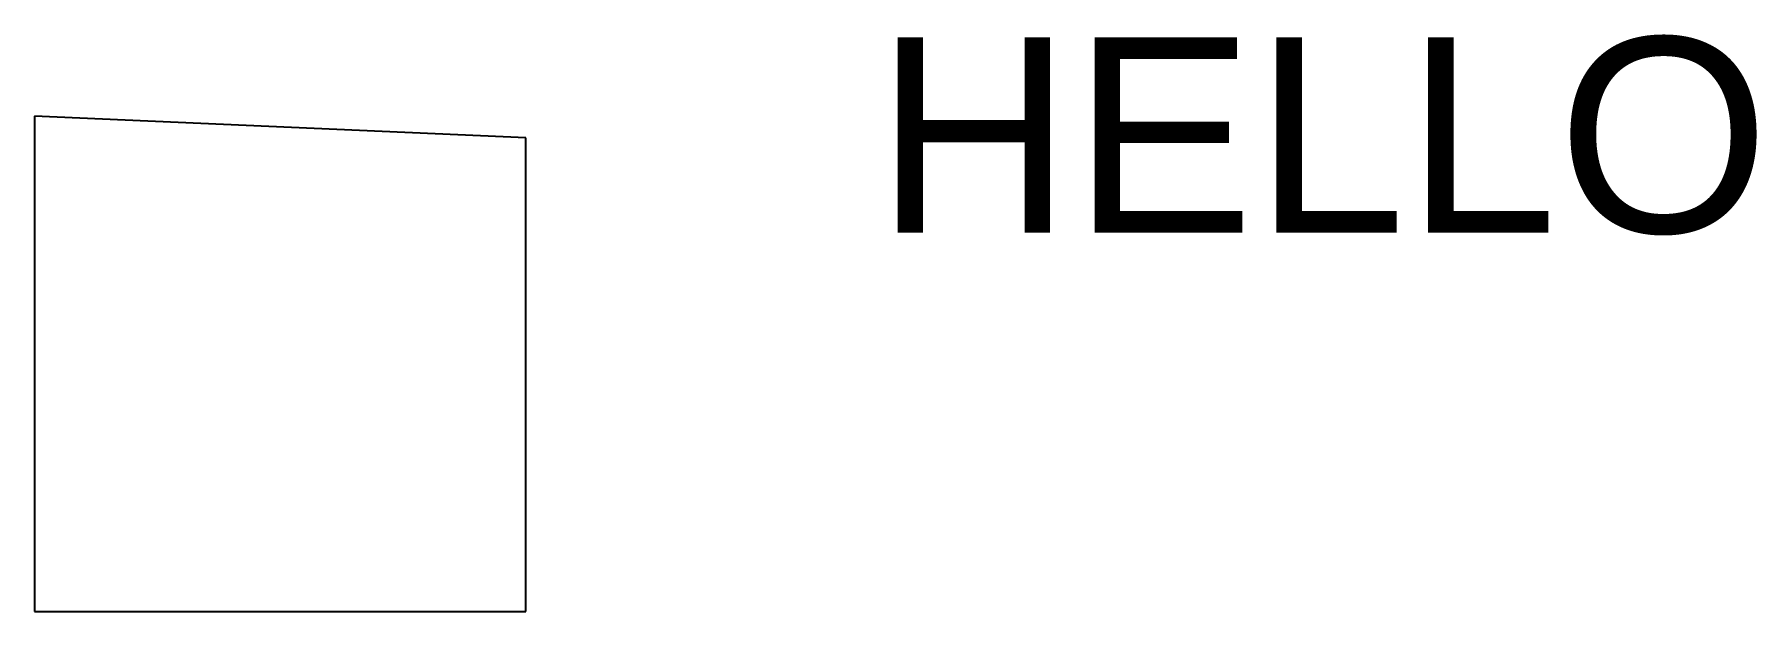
# Model space of a CAD drawing. Header units: inches. Extents: x 17.3 to 44.3, y 10.6 to 19.6.
import ezdxf

# ---------------------------------------------------------------- set-up
doc = ezdxf.new("R2010")
doc.units = ezdxf.units.IN
doc.header["$MEASUREMENT"] = 0
doc.styles.get("Standard").update_dxf_attribs({"font": 'arial.ttf'})

msp = doc.modelspace()

# ---------------------------------------------------------------- linework, layer by layer
for p, q in [((17.277, 18.349), (17.277, 10.572)), ((24.997, 18.009), (17.277, 18.349)), ((24.997, 10.572), (24.997, 18.009)), ((17.277, 10.572), (24.997, 10.572))]:
    msp.add_line(p, q)

# ---------------------------------------------------------------- texts
msp.add_text('HELLO', height=3.0676).set_placement((30.486, 16.521))

doc.saveas('drawing.dxf')
